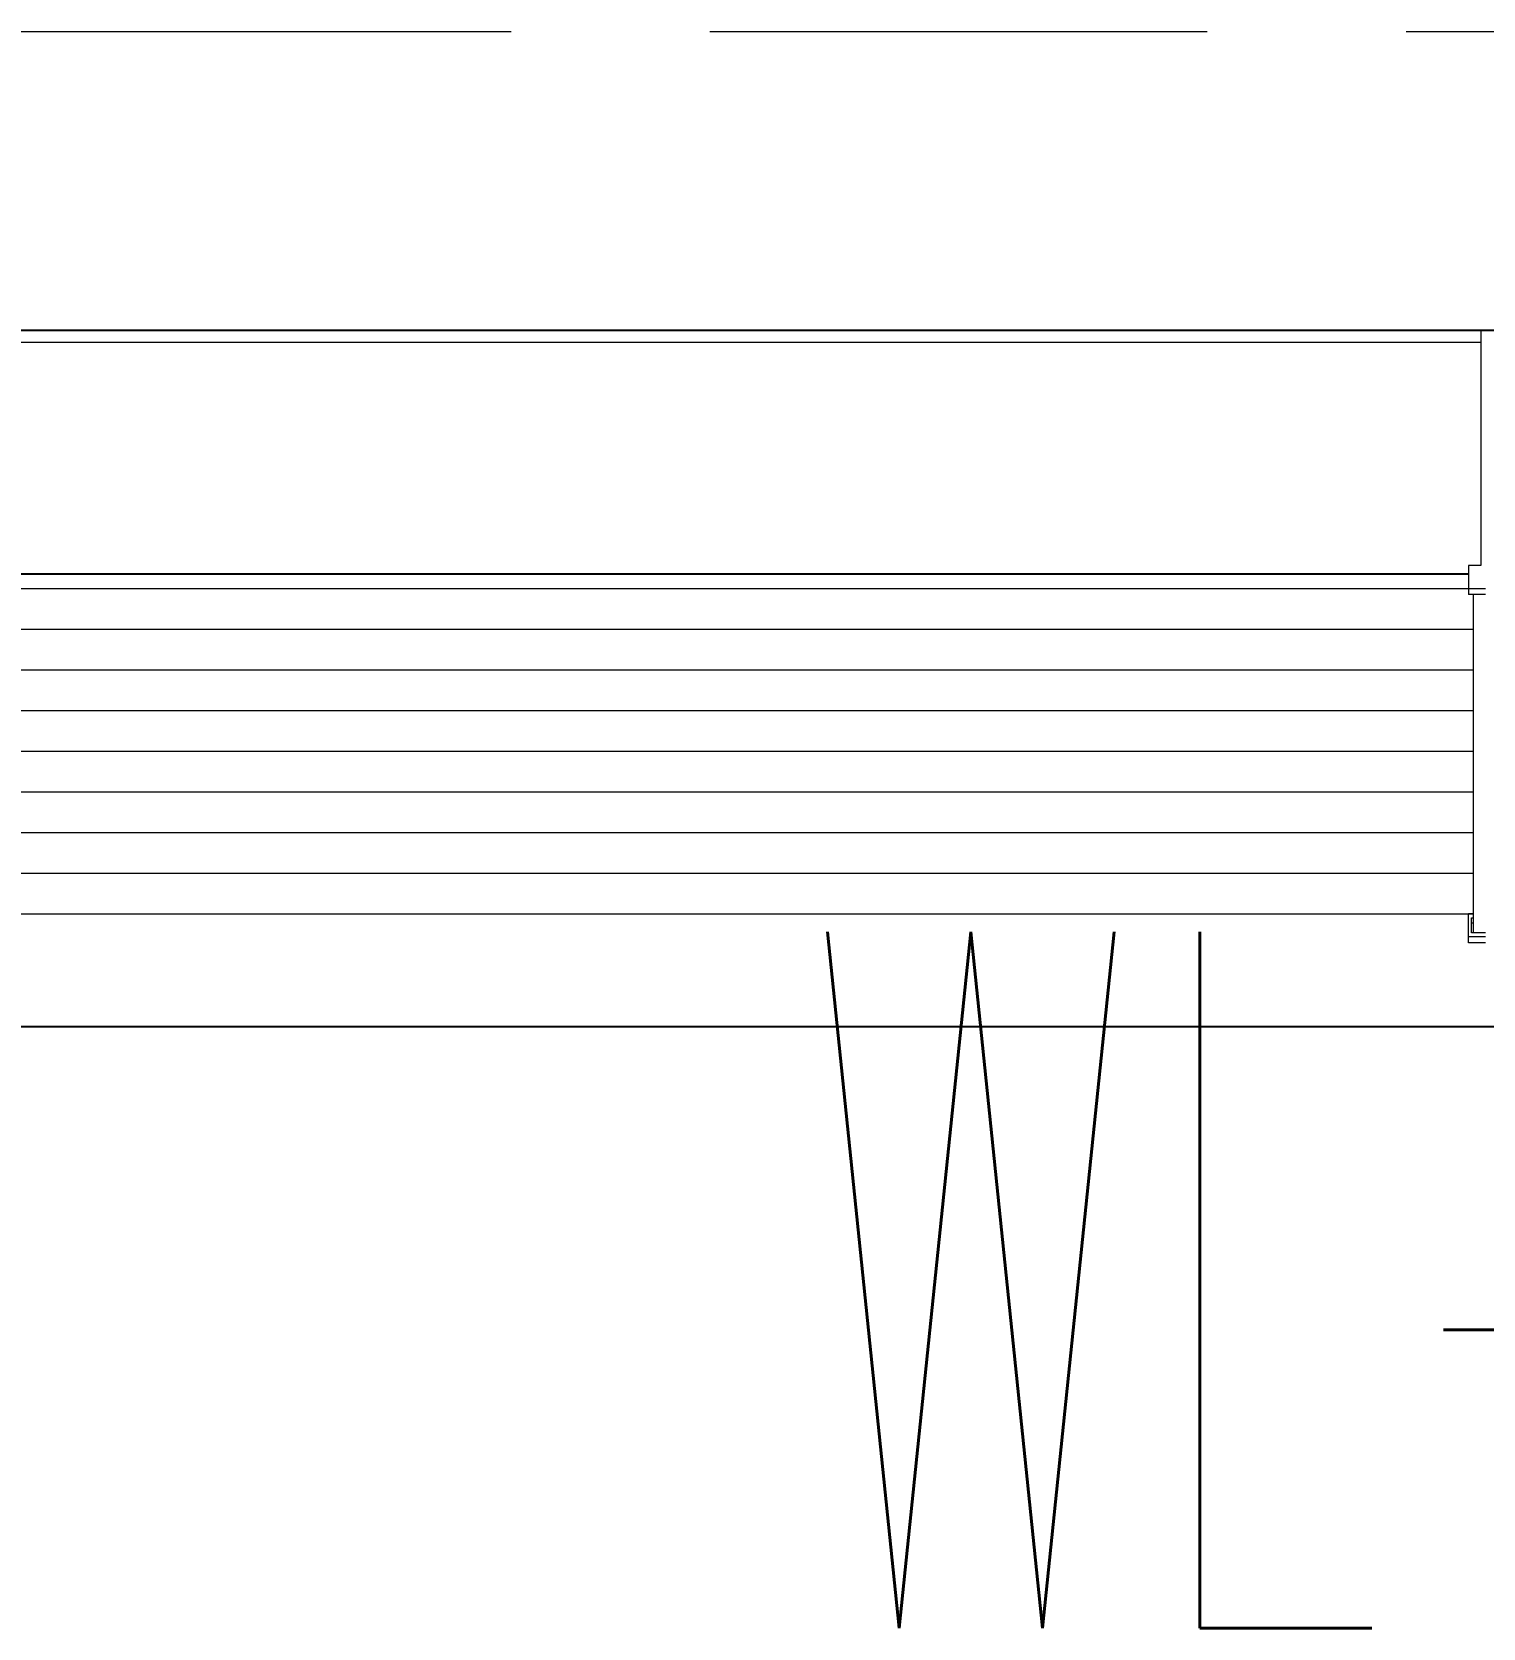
# Model space of a CAD drawing. Extents: x 27938 to 1042331, y -235042 to 1535213.
# Drawn here: x 714026 to 714755, y 441130 to 441932 of the extents above; entities that cross this region are included whole.
import ezdxf

# ---------------------------------------------------------------- set-up
doc = ezdxf.new("R2010")
doc.units = 0
doc.header["$LTSCALE"] = 1000
doc.header["$MEASUREMENT"] = 0
doc.linetypes.add('DASH', pattern=[0.35, 0.25, -0.1])
doc.layers.add('DIM_污水', color=3, linetype='Continuous')
doc.layers.add('看线', color=251, linetype='Continuous')
doc.layers.add('平面-看线', color=45, linetype='Continuous', lineweight=15)
doc.layers.add('平面-空调预留孔', color=173, linetype='Continuous', lineweight=15)
doc.styles.add('_TWT_SERIAL', font='simplex.shx', dxfattribs={"width": 0.6, "oblique": 10, "height": 3, "bigfont": 'aadri.shx'})

# ---------------------------------------------------------------- blocks, each defined once
blk = doc.blocks.new('gdgdgdrgdfsfs')
at = {"layer": '平面-空调预留孔', "color": 0}
for p, q in [((701373.32, 763967.56), (701455.02, 763967.56)), ((701455.02, 763967.56), (701455.02, 763849.22)), ((703030.02, 763961.62), (701455.02, 763961.62)), ((701455.02, 763849.22), (701461.18, 763849.22)), ((701461.18, 763849.22), (701461.18, 763834.7)), ((703023.86, 763845.19), (701461.18, 763845.19)), ((703023.86, 763844.89), (701461.18, 763844.89)), ((701461.18, 763837.76), (701452.7, 763837.76)), ((701452.7, 763834.7), (701461.18, 763834.7)), ((701458.87, 763834.7), (701458.87, 763664.59)), ((703023.86, 763837.79), (701461.18, 763837.79)), ((703026.17, 763817.33), (701458.87, 763817.33)), ((703026.17, 763796.87), (701458.87, 763796.87)), ((703026.17, 763776.42), (701458.87, 763776.42)), ((703026.17, 763755.96), (701458.87, 763755.96)), ((703026.17, 763735.5), (701458.87, 763735.5)), ((703026.17, 763715.04), (701458.87, 763715.04)), ((703026.17, 763694.59), (701458.87, 763694.59)), ((701458.87, 763674.13), (701461.18, 763674.13)), ((703026.17, 763674.13), (701458.87, 763674.13)), ((701459.64, 763672.22), (701458.87, 763672.22)), ((701459.64, 763664.59), (701459.64, 763672.22)), ((701461.18, 763659.61), (701461.18, 763674.13)), ((701452.7, 763664.59), (701459.64, 763664.59)), ((701459.64, 763669.66), (701458.87, 763669.66)), ((701461.18, 763662.68), (701452.7, 763662.68)), ((701452.7, 763659.61), (701461.18, 763659.61))]:
    blk.add_line(p, q, dxfattribs=at)

msp = doc.modelspace()

# ---------------------------------------------------------------- linework, layer by layer
at = {"layer": '平面-看线', "color": 8, "linetype": 'DASH'}
msp.add_lwpolyline([(714966.58, 441932.09), (710466.58, 441932.09)], dxfattribs=at)
at = {"layer": '看线', "color": 8, "ltscale": 0.5}
for points in [[(710466.59, 441782.09), (714966.58, 441782.08)], [(712966.58, 441782.08), (712966.58, 441432.08), (714966.58, 441432.08), (714966.58, 441782.08)]]:
    msp.add_lwpolyline(points, dxfattribs=at)

# ---------------------------------------------------------------- block references
at = {"layer": '平面-空调预留孔', "color": 8, "xscale": -1}
msp.add_blockref('gdgdgdrgdfsfs', (1416209.1, -322185.48), dxfattribs=at)

# ---------------------------------------------------------------- texts
at = {"layer": 'DIM_污水', "color": 7, "style": '_TWT_SERIAL', "width": 0.48}
msp.add_text('WL-9', height=350, dxfattribs=at).set_placement((714411.32, 441129.56))

doc.saveas('drawing.dxf')
